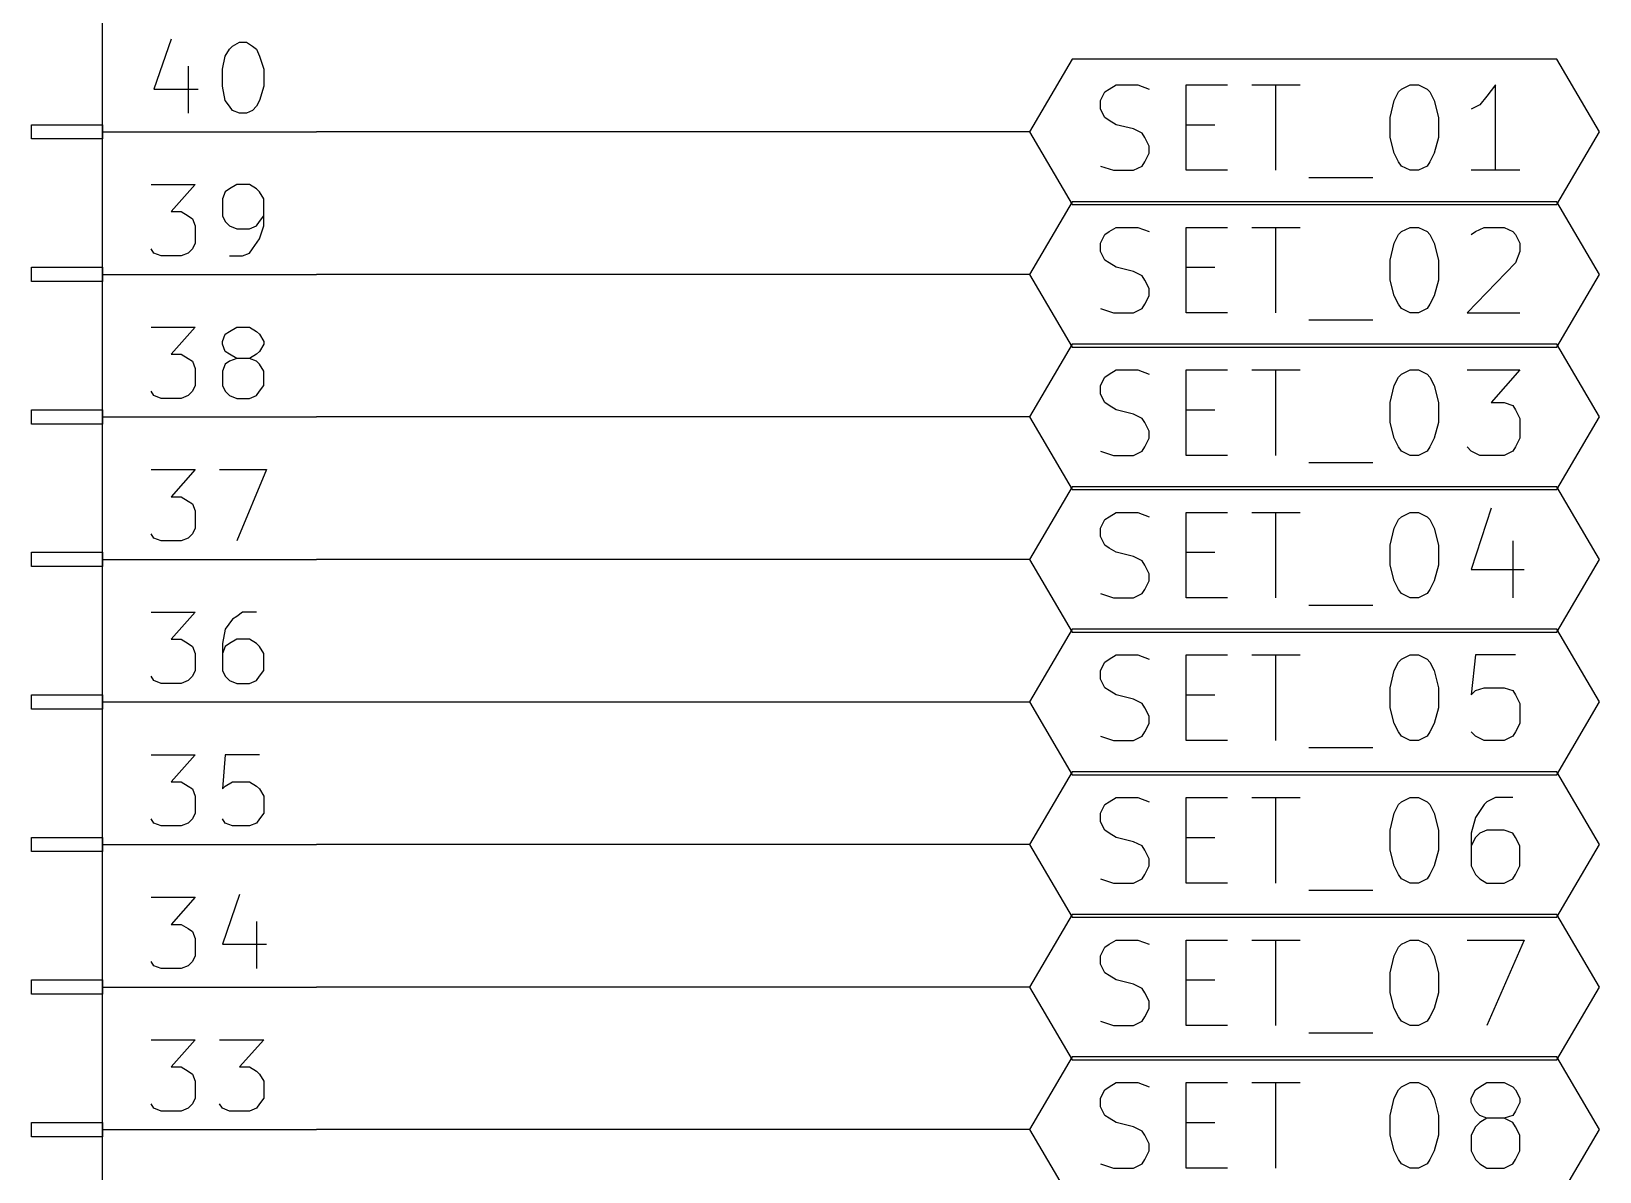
# Model space of a CAD drawing. Extents: x 10 to 287, y -200 to -10.
# Drawn here: x 162.56 to 190.5, y -82.03 to -61.71 of the extents above; entities that cross this region are included whole.
import ezdxf

# ---------------------------------------------------------------- set-up
doc = ezdxf.new("R2010")
doc.units = 0
doc.header["$MEASUREMENT"] = 0
for name, color, linetype in [('GREEN2', 3, 'CONTINUOUS'), ('LYELLOW', 51, 'CONTINUOUS'), ('RED2', 1, 'CONTINUOUS')]:
    doc.layers.add(name, color=color, linetype=linetype)

msp = doc.modelspace()

# ---------------------------------------------------------------- linework, layer by layer
at = {"layer": 'GREEN2', "linetype": 'CONTINUOUS'}
for p, q in [((180.34, -63.5), (167.64, -63.5)), ((180.34, -66.04), (167.64, -66.04)), ((180.34, -68.58), (167.64, -68.58)), ((180.34, -71.12), (167.64, -71.12)), ((167.64, -73.66), (180.34, -73.66)), ((180.34, -76.2), (167.64, -76.2)), ((180.34, -78.74), (167.64, -78.74)), ((180.34, -81.28), (167.64, -81.28))]:
    msp.add_line(p, q, dxfattribs=at)
at = {"layer": 'LYELLOW', "linetype": 'CONTINUOUS'}
msp.add_line((163.83, -100.33), (163.83, -36.83), dxfattribs=at)
at = {"layer": 'RED2', "linetype": 'CONTINUOUS'}
for p, q in [((163.83, -100.33), (163.83, -36.83)), ((165.049, -61.849), (164.744, -62.738)), ((166.091, -62.0268), (166.141, -61.976)), ((166.141, -61.976), (166.268, -61.8998)), ((166.268, -61.8998), (166.395, -61.8998)), ((166.395, -61.8998), (166.497, -61.976)), ((166.497, -61.976), (166.573, -62.0268)), ((165.964, -62.3824), (166.014, -62.1538)), ((166.014, -62.1538), (166.091, -62.0268)), ((166.573, -62.0268), (166.624, -62.1538)), ((166.624, -62.1538), (166.7, -62.3824)), ((181.102, -62.2046), (180.34, -63.5)), ((189.738, -62.2046), (181.102, -62.2046)), ((190.5, -63.5), (189.738, -62.2046)), ((165.354, -62.3316), (165.354, -63.1698)), ((165.964, -62.6872), (165.964, -62.3824)), ((166.7, -62.3824), (166.7, -62.6872)), ((164.744, -62.738), (165.532, -62.738)), ((166.014, -62.9412), (165.964, -62.6872)), ((166.7, -62.6872), (166.624, -62.9412)), ((181.61, -62.9412), (181.686, -62.7888)), ((181.686, -62.7888), (181.762, -62.738)), ((181.762, -62.738), (181.889, -62.6618)), ((181.889, -62.6618), (182.27, -62.6618)), ((182.27, -62.6618), (182.474, -62.738)), ((183.134, -64.1858), (183.134, -62.6618)), ((183.134, -62.6618), (183.871, -62.6618)), ((184.302, -62.6618), (185.166, -62.6618)), ((184.734, -64.1858), (184.734, -62.6618)), ((186.842, -62.9412), (186.919, -62.7888)), ((186.919, -62.7888), (186.969, -62.738)), ((186.969, -62.738), (187.122, -62.6618)), ((187.122, -62.6618), (187.274, -62.6618)), ((187.274, -62.6618), (187.427, -62.738)), ((187.427, -62.738), (187.477, -62.7888)), ((187.477, -62.7888), (187.554, -62.9412)), ((188.646, -62.6618), (188.493, -62.865)), ((188.646, -64.1858), (188.646, -62.6618)), ((166.091, -63.0428), (166.014, -62.9412)), ((166.141, -63.119), (166.091, -63.0428)), ((166.268, -63.1698), (166.141, -63.119)), ((166.497, -63.119), (166.395, -63.1698)), ((166.573, -63.0428), (166.497, -63.119)), ((166.624, -62.9412), (166.573, -63.0428)), ((181.61, -63.0936), (181.61, -62.9412)), ((181.686, -63.246), (181.61, -63.0936)), ((186.766, -63.246), (186.842, -62.9412)), ((187.554, -62.9412), (187.63, -63.246)), ((188.366, -63.0174), (188.214, -63.0936)), ((188.493, -62.865), (188.366, -63.0174)), ((162.56, -63.627), (162.56, -63.373)), ((162.56, -63.373), (163.83, -63.373)), ((163.83, -63.373), (163.83, -63.627)), ((166.395, -63.1698), (166.268, -63.1698)), ((181.762, -63.2968), (181.686, -63.246)), ((181.889, -63.373), (181.762, -63.2968)), ((182.194, -63.4492), (181.889, -63.373)), ((183.134, -63.373), (183.642, -63.373)), ((186.766, -63.6016), (186.766, -63.246)), ((187.63, -63.246), (187.63, -63.6016)), ((163.83, -63.627), (162.56, -63.627)), ((163.83, -63.5), (167.64, -63.5)), ((180.34, -63.5), (181.102, -64.7954)), ((182.347, -63.5254), (182.194, -63.4492)), ((182.397, -63.6016), (182.347, -63.5254)), ((182.474, -63.754), (182.397, -63.6016)), ((186.842, -63.881), (186.766, -63.6016)), ((187.63, -63.6016), (187.554, -63.881)), ((189.738, -64.7954), (190.5, -63.5)), ((182.397, -64.0334), (182.474, -63.881)), ((182.474, -63.881), (182.474, -63.754)), ((186.919, -64.0334), (186.842, -63.881)), ((187.554, -63.881), (187.477, -64.0334)), ((181.61, -64.1096), (181.839, -64.1858)), ((181.839, -64.1858), (182.194, -64.1858)), ((182.194, -64.1858), (182.347, -64.1096)), ((182.347, -64.1096), (182.397, -64.0334)), ((183.871, -64.1858), (183.134, -64.1858)), ((186.969, -64.1096), (186.919, -64.0334)), ((187.122, -64.1858), (186.969, -64.1096)), ((187.274, -64.1858), (187.122, -64.1858)), ((187.427, -64.1096), (187.274, -64.1858)), ((187.477, -64.0334), (187.427, -64.1096)), ((189.078, -64.1858), (188.214, -64.1858)), ((164.694, -64.4398), (165.481, -64.4398)), ((165.481, -64.4398), (165.049, -64.9224)), ((166.091, -64.516), (166.014, -64.5668)), ((166.218, -64.4398), (166.091, -64.516)), ((166.446, -64.4398), (166.218, -64.4398)), ((166.573, -64.516), (166.446, -64.4398)), ((166.624, -64.5668), (166.573, -64.516)), ((185.318, -64.3128), (186.461, -64.3128)), ((166.014, -64.5668), (165.964, -64.6938)), ((165.964, -64.6938), (165.964, -64.9986)), ((166.7, -64.6938), (166.624, -64.5668)), ((166.7, -65.1764), (166.7, -64.6938)), ((181.102, -64.7446), (180.34, -66.04)), ((189.738, -64.7446), (181.102, -64.7446)), ((181.102, -64.7954), (189.738, -64.7954)), ((190.5, -66.04), (189.738, -64.7446)), ((165.049, -64.9224), (165.227, -64.9224)), ((165.227, -64.9224), (165.354, -64.9986)), ((165.354, -64.9986), (165.43, -65.0494)), ((165.43, -65.0494), (165.481, -65.1764)), ((165.964, -64.9986), (166.014, -65.1002)), ((166.624, -65.1002), (166.7, -64.9986)), ((165.481, -65.1764), (165.481, -65.4812)), ((166.014, -65.1002), (166.091, -65.1764)), ((166.091, -65.1764), (166.218, -65.2272)), ((166.218, -65.2272), (166.446, -65.2272)), ((166.446, -65.2272), (166.573, -65.1764)), ((166.573, -65.1764), (166.624, -65.1002)), ((166.624, -65.405), (166.7, -65.1764)), ((181.61, -65.4812), (181.686, -65.3288)), ((181.686, -65.3288), (181.762, -65.278)), ((181.762, -65.278), (181.889, -65.2018)), ((181.889, -65.2018), (182.27, -65.2018)), ((182.27, -65.2018), (182.474, -65.278)), ((183.134, -66.7258), (183.134, -65.2018)), ((183.134, -65.2018), (183.871, -65.2018)), ((184.302, -65.2018), (185.166, -65.2018)), ((184.734, -66.7258), (184.734, -65.2018)), ((186.842, -65.4812), (186.919, -65.3288)), ((186.919, -65.3288), (186.969, -65.278)), ((186.969, -65.278), (187.122, -65.2018)), ((187.122, -65.2018), (187.274, -65.2018)), ((187.274, -65.2018), (187.427, -65.278)), ((187.427, -65.278), (187.477, -65.3288)), ((187.477, -65.3288), (187.554, -65.4812)), ((188.214, -65.3288), (188.29, -65.278)), ((188.29, -65.278), (188.443, -65.2018)), ((188.443, -65.2018), (188.798, -65.2018)), ((188.798, -65.2018), (188.951, -65.278)), ((188.951, -65.278), (189.001, -65.3288)), ((189.001, -65.3288), (189.078, -65.4812)), ((164.744, -65.659), (164.694, -65.5828)), ((165.43, -65.5828), (165.354, -65.659)), ((165.481, -65.4812), (165.43, -65.5828)), ((166.446, -65.659), (166.497, -65.5828)), ((166.497, -65.5828), (166.624, -65.405)), ((181.61, -65.6336), (181.61, -65.4812)), ((181.686, -65.786), (181.61, -65.6336)), ((186.766, -65.786), (186.842, -65.4812)), ((187.554, -65.4812), (187.63, -65.786)), ((189.078, -65.6336), (189.001, -65.8368)), ((189.078, -65.4812), (189.078, -65.6336)), ((162.56, -66.167), (162.56, -65.913)), ((162.56, -65.913), (163.83, -65.913)), ((163.83, -65.913), (163.83, -66.167)), ((164.871, -65.7098), (164.744, -65.659)), ((165.227, -65.7098), (164.871, -65.7098)), ((165.354, -65.659), (165.227, -65.7098)), ((166.091, -65.7098), (166.319, -65.7098)), ((166.319, -65.7098), (166.446, -65.659)), ((181.762, -65.8368), (181.686, -65.786)), ((181.889, -65.913), (181.762, -65.8368)), ((182.194, -65.9892), (181.889, -65.913)), ((183.134, -65.913), (183.642, -65.913)), ((186.766, -66.1416), (186.766, -65.786)), ((187.63, -65.786), (187.63, -66.1416)), ((189.001, -65.8368), (188.138, -66.7258)), ((163.83, -66.167), (162.56, -66.167)), ((163.83, -66.04), (167.64, -66.04)), ((180.34, -66.04), (181.102, -67.3354)), ((182.347, -66.0654), (182.194, -65.9892)), ((182.397, -66.1416), (182.347, -66.0654)), ((182.474, -66.294), (182.397, -66.1416)), ((186.842, -66.421), (186.766, -66.1416)), ((187.63, -66.1416), (187.554, -66.421)), ((189.738, -67.3354), (190.5, -66.04)), ((182.397, -66.5734), (182.474, -66.421)), ((182.474, -66.421), (182.474, -66.294)), ((186.919, -66.5734), (186.842, -66.421)), ((187.554, -66.421), (187.477, -66.5734)), ((181.61, -66.6496), (181.839, -66.7258)), ((181.839, -66.7258), (182.194, -66.7258)), ((182.194, -66.7258), (182.347, -66.6496)), ((182.347, -66.6496), (182.397, -66.5734)), ((183.871, -66.7258), (183.134, -66.7258)), ((186.969, -66.6496), (186.919, -66.5734)), ((187.122, -66.7258), (186.969, -66.6496)), ((187.274, -66.7258), (187.122, -66.7258)), ((187.427, -66.6496), (187.274, -66.7258)), ((187.477, -66.5734), (187.427, -66.6496)), ((188.138, -66.7258), (189.078, -66.7258)), ((164.694, -66.9798), (165.481, -66.9798)), ((165.481, -66.9798), (165.049, -67.4624)), ((166.014, -67.1068), (166.091, -67.056)), ((166.091, -67.056), (166.218, -66.9798)), ((166.218, -66.9798), (166.446, -66.9798)), ((166.446, -66.9798), (166.573, -67.056)), ((166.573, -67.056), (166.624, -67.1068)), ((185.318, -66.8528), (186.461, -66.8528)), ((165.964, -67.2338), (166.014, -67.1068)), ((165.964, -67.2846), (165.964, -67.2338)), ((166.014, -67.4116), (165.964, -67.2846)), ((166.624, -67.1068), (166.7, -67.2338)), ((166.7, -67.2846), (166.624, -67.4116)), ((166.7, -67.2338), (166.7, -67.2846)), ((181.102, -67.2846), (180.34, -68.58)), ((189.738, -67.2846), (181.102, -67.2846)), ((190.5, -68.58), (189.738, -67.2846)), ((165.049, -67.4624), (165.227, -67.4624)), ((165.227, -67.4624), (165.354, -67.5386)), ((165.354, -67.5386), (165.43, -67.5894)), ((165.43, -67.5894), (165.481, -67.7164)), ((166.091, -67.4624), (166.014, -67.4116)), ((166.091, -67.5894), (166.014, -67.6402)), ((166.218, -67.5386), (166.091, -67.4624)), ((166.218, -67.5386), (166.091, -67.5894)), ((166.446, -67.5386), (166.218, -67.5386)), ((166.573, -67.4624), (166.446, -67.5386)), ((166.573, -67.5894), (166.446, -67.5386)), ((166.624, -67.4116), (166.573, -67.4624)), ((166.624, -67.6402), (166.573, -67.5894)), ((181.102, -67.3354), (189.738, -67.3354)), ((165.481, -67.7164), (165.481, -68.0212)), ((166.014, -67.6402), (165.964, -67.7672)), ((165.964, -67.7672), (165.964, -68.0212)), ((166.7, -67.7672), (166.624, -67.6402)), ((166.7, -68.0212), (166.7, -67.7672)), ((181.61, -68.0212), (181.686, -67.8688)), ((181.686, -67.8688), (181.762, -67.818)), ((181.762, -67.818), (181.889, -67.7418)), ((181.889, -67.7418), (182.27, -67.7418)), ((182.27, -67.7418), (182.474, -67.818)), ((183.134, -69.2658), (183.134, -67.7418)), ((183.134, -67.7418), (183.871, -67.7418)), ((184.302, -67.7418), (185.166, -67.7418)), ((184.734, -69.2658), (184.734, -67.7418)), ((186.842, -68.0212), (186.919, -67.8688)), ((186.919, -67.8688), (186.969, -67.818)), ((186.969, -67.818), (187.122, -67.7418)), ((187.122, -67.7418), (187.274, -67.7418)), ((187.274, -67.7418), (187.427, -67.818)), ((187.427, -67.818), (187.477, -67.8688)), ((187.477, -67.8688), (187.554, -68.0212)), ((188.138, -67.7418), (189.078, -67.7418)), ((189.078, -67.7418), (188.57, -68.326)), ((164.744, -68.199), (164.694, -68.1228)), ((165.43, -68.1228), (165.354, -68.199)), ((165.481, -68.0212), (165.43, -68.1228)), ((165.964, -68.0212), (166.014, -68.1228)), ((166.014, -68.1228), (166.091, -68.199)), ((166.573, -68.199), (166.624, -68.1228)), ((166.624, -68.1228), (166.7, -68.0212)), ((181.61, -68.1736), (181.61, -68.0212)), ((181.686, -68.326), (181.61, -68.1736)), ((186.766, -68.326), (186.842, -68.0212)), ((187.554, -68.0212), (187.63, -68.326)), ((164.871, -68.2498), (164.744, -68.199)), ((165.227, -68.2498), (164.871, -68.2498)), ((165.354, -68.199), (165.227, -68.2498)), ((166.091, -68.199), (166.218, -68.2498)), ((166.218, -68.2498), (166.446, -68.2498)), ((166.446, -68.2498), (166.573, -68.199)), ((181.762, -68.3768), (181.686, -68.326)), ((181.889, -68.453), (181.762, -68.3768)), ((186.766, -68.6816), (186.766, -68.326)), ((187.63, -68.326), (187.63, -68.6816)), ((188.57, -68.326), (188.798, -68.326)), ((188.798, -68.326), (188.951, -68.3768)), ((188.951, -68.3768), (189.001, -68.453)), ((162.56, -68.707), (162.56, -68.453)), ((162.56, -68.453), (163.83, -68.453)), ((163.83, -68.707), (162.56, -68.707)), ((163.83, -68.453), (163.83, -68.707)), ((163.83, -68.58), (167.64, -68.58)), ((180.34, -68.58), (181.102, -69.8754)), ((182.194, -68.5292), (181.889, -68.453)), ((182.347, -68.6054), (182.194, -68.5292)), ((182.397, -68.6816), (182.347, -68.6054)), ((182.474, -68.834), (182.397, -68.6816)), ((183.134, -68.453), (183.642, -68.453)), ((186.842, -68.961), (186.766, -68.6816)), ((187.63, -68.6816), (187.554, -68.961)), ((189.001, -68.453), (189.078, -68.6054)), ((189.078, -68.6054), (189.078, -68.961)), ((189.738, -69.8754), (190.5, -68.58)), ((182.397, -69.1134), (182.474, -68.961)), ((182.474, -68.961), (182.474, -68.834)), ((186.919, -69.1134), (186.842, -68.961)), ((187.554, -68.961), (187.477, -69.1134)), ((189.078, -68.961), (189.001, -69.1134)), ((181.61, -69.1896), (181.839, -69.2658)), ((181.839, -69.2658), (182.194, -69.2658)), ((182.194, -69.2658), (182.347, -69.1896)), ((182.347, -69.1896), (182.397, -69.1134)), ((183.871, -69.2658), (183.134, -69.2658)), ((186.969, -69.1896), (186.919, -69.1134)), ((187.122, -69.2658), (186.969, -69.1896)), ((187.274, -69.2658), (187.122, -69.2658)), ((187.427, -69.1896), (187.274, -69.2658)), ((187.477, -69.1134), (187.427, -69.1896)), ((188.214, -69.1896), (188.138, -69.1134)), ((188.366, -69.2658), (188.214, -69.1896)), ((188.798, -69.2658), (188.366, -69.2658)), ((188.951, -69.1896), (188.798, -69.2658)), ((189.001, -69.1134), (188.951, -69.1896)), ((164.694, -69.5198), (165.481, -69.5198)), ((165.481, -69.5198), (165.049, -70.0024)), ((165.913, -69.5198), (166.751, -69.5198)), ((166.751, -69.5198), (166.218, -70.7898)), ((185.318, -69.3928), (186.461, -69.3928)), ((181.102, -69.8246), (180.34, -71.12)), ((189.738, -69.8246), (181.102, -69.8246)), ((190.5, -71.12), (189.738, -69.8246)), ((165.049, -70.0024), (165.227, -70.0024)), ((165.227, -70.0024), (165.354, -70.0786)), ((165.354, -70.0786), (165.43, -70.1294)), ((181.102, -69.8754), (189.738, -69.8754)), ((165.43, -70.1294), (165.481, -70.2564)), ((165.481, -70.2564), (165.481, -70.5612)), ((181.686, -70.4088), (181.762, -70.358)), ((181.762, -70.358), (181.889, -70.2818)), ((181.889, -70.2818), (182.27, -70.2818)), ((182.27, -70.2818), (182.474, -70.358)), ((183.134, -71.8058), (183.134, -70.2818)), ((183.134, -70.2818), (183.871, -70.2818)), ((184.302, -70.2818), (185.166, -70.2818)), ((184.734, -71.8058), (184.734, -70.2818)), ((186.919, -70.4088), (186.969, -70.358)), ((186.969, -70.358), (187.122, -70.2818)), ((187.122, -70.2818), (187.274, -70.2818)), ((187.274, -70.2818), (187.427, -70.358)), ((187.427, -70.358), (187.477, -70.4088)), ((188.57, -70.2056), (188.214, -71.2978)), ((164.744, -70.739), (164.694, -70.6628)), ((165.43, -70.6628), (165.354, -70.739)), ((165.481, -70.5612), (165.43, -70.6628)), ((181.61, -70.5612), (181.686, -70.4088)), ((181.61, -70.7136), (181.61, -70.5612)), ((186.766, -70.866), (186.842, -70.5612)), ((186.842, -70.5612), (186.919, -70.4088)), ((187.477, -70.4088), (187.554, -70.5612)), ((187.554, -70.5612), (187.63, -70.866)), ((164.871, -70.7898), (164.744, -70.739)), ((165.227, -70.7898), (164.871, -70.7898)), ((165.354, -70.739), (165.227, -70.7898)), ((181.686, -70.866), (181.61, -70.7136)), ((181.762, -70.9168), (181.686, -70.866)), ((181.889, -70.993), (181.762, -70.9168)), ((186.766, -71.2216), (186.766, -70.866)), ((187.63, -70.866), (187.63, -71.2216)), ((188.951, -70.7898), (188.951, -71.8058)), ((162.56, -71.247), (162.56, -70.993)), ((162.56, -70.993), (163.83, -70.993)), ((163.83, -70.993), (163.83, -71.247)), ((163.83, -71.12), (167.64, -71.12)), ((180.34, -71.12), (181.102, -72.4154)), ((182.194, -71.0692), (181.889, -70.993)), ((182.347, -71.1454), (182.194, -71.0692)), ((182.397, -71.2216), (182.347, -71.1454)), ((182.474, -71.374), (182.397, -71.2216)), ((183.134, -70.993), (183.642, -70.993)), ((186.842, -71.501), (186.766, -71.2216)), ((187.63, -71.2216), (187.554, -71.501)), ((189.738, -72.4154), (190.5, -71.12)), ((163.83, -71.247), (162.56, -71.247)), ((182.397, -71.6534), (182.474, -71.501)), ((182.474, -71.501), (182.474, -71.374)), ((186.919, -71.6534), (186.842, -71.501)), ((187.554, -71.501), (187.477, -71.6534)), ((188.214, -71.2978), (189.154, -71.2978)), ((181.61, -71.7296), (181.839, -71.8058)), ((182.194, -71.8058), (182.347, -71.7296)), ((182.347, -71.7296), (182.397, -71.6534)), ((186.969, -71.7296), (186.919, -71.6534)), ((187.122, -71.8058), (186.969, -71.7296)), ((187.427, -71.7296), (187.274, -71.8058)), ((187.477, -71.6534), (187.427, -71.7296)), ((164.694, -72.0598), (165.481, -72.0598)), ((165.481, -72.0598), (165.049, -72.5424)), ((166.319, -72.0598), (166.218, -72.136)), ((166.573, -72.0598), (166.319, -72.0598)), ((181.839, -71.8058), (182.194, -71.8058)), ((183.871, -71.8058), (183.134, -71.8058)), ((185.318, -71.9328), (186.461, -71.9328)), ((187.274, -71.8058), (187.122, -71.8058)), ((166.014, -72.3646), (165.964, -72.6186)), ((166.141, -72.1868), (166.014, -72.3646)), ((166.218, -72.136), (166.141, -72.1868)), ((181.102, -72.3646), (180.34, -73.66)), ((189.738, -72.3646), (181.102, -72.3646)), ((190.5, -73.66), (189.738, -72.3646)), ((165.049, -72.5424), (165.227, -72.5424)), ((165.227, -72.5424), (165.354, -72.6186)), ((165.354, -72.6186), (165.43, -72.6694)), ((165.964, -72.6186), (165.964, -73.1012)), ((166.091, -72.6186), (166.014, -72.6694)), ((166.218, -72.5424), (166.091, -72.6186)), ((166.446, -72.5424), (166.218, -72.5424)), ((166.573, -72.6186), (166.446, -72.5424)), ((166.624, -72.6694), (166.573, -72.6186)), ((181.102, -72.4154), (189.738, -72.4154)), ((165.43, -72.6694), (165.481, -72.7964)), ((165.481, -72.7964), (165.481, -73.1012)), ((166.014, -72.6694), (165.964, -72.7964)), ((166.7, -72.7964), (166.624, -72.6694)), ((166.7, -73.1012), (166.7, -72.7964)), ((181.686, -72.9488), (181.762, -72.898)), ((181.762, -72.898), (181.889, -72.8218)), ((181.889, -72.8218), (182.27, -72.8218)), ((182.27, -72.8218), (182.474, -72.898)), ((183.134, -74.3458), (183.134, -72.8218)), ((183.134, -72.8218), (183.871, -72.8218)), ((184.302, -72.8218), (185.166, -72.8218)), ((184.734, -74.3458), (184.734, -72.8218)), ((186.919, -72.9488), (186.969, -72.898)), ((186.969, -72.898), (187.122, -72.8218)), ((187.122, -72.8218), (187.274, -72.8218)), ((187.274, -72.8218), (187.427, -72.898)), ((187.427, -72.898), (187.477, -72.9488)), ((188.29, -72.8218), (188.214, -73.533)), ((189.001, -72.8218), (188.29, -72.8218)), ((164.744, -73.279), (164.694, -73.2028)), ((165.43, -73.2028), (165.354, -73.279)), ((165.481, -73.1012), (165.43, -73.2028)), ((165.964, -73.1012), (166.014, -73.2028)), ((166.014, -73.2028), (166.091, -73.279)), ((166.573, -73.279), (166.624, -73.2028)), ((166.624, -73.2028), (166.7, -73.1012)), ((181.61, -73.1012), (181.686, -72.9488)), ((181.61, -73.2536), (181.61, -73.1012)), ((186.766, -73.406), (186.842, -73.1012)), ((186.842, -73.1012), (186.919, -72.9488)), ((187.477, -72.9488), (187.554, -73.1012)), ((187.554, -73.1012), (187.63, -73.406)), ((164.871, -73.3298), (164.744, -73.279)), ((165.227, -73.3298), (164.871, -73.3298)), ((165.354, -73.279), (165.227, -73.3298)), ((166.091, -73.279), (166.218, -73.3298)), ((166.218, -73.3298), (166.446, -73.3298)), ((166.446, -73.3298), (166.573, -73.279)), ((181.686, -73.406), (181.61, -73.2536)), ((181.762, -73.4568), (181.686, -73.406)), ((181.889, -73.533), (181.762, -73.4568)), ((186.766, -73.7616), (186.766, -73.406)), ((187.63, -73.406), (187.63, -73.7616)), ((188.214, -73.533), (188.29, -73.4568)), ((188.29, -73.4568), (188.443, -73.406)), ((188.443, -73.406), (188.798, -73.406)), ((188.798, -73.406), (188.951, -73.4568)), ((188.951, -73.4568), (189.001, -73.533)), ((162.56, -73.787), (162.56, -73.533)), ((162.56, -73.533), (163.83, -73.533)), ((163.83, -73.533), (163.83, -73.787)), ((163.83, -73.66), (167.64, -73.66)), ((180.34, -73.66), (181.102, -74.9554)), ((182.194, -73.6092), (181.889, -73.533)), ((182.347, -73.6854), (182.194, -73.6092)), ((182.397, -73.7616), (182.347, -73.6854)), ((182.474, -73.914), (182.397, -73.7616)), ((183.134, -73.533), (183.642, -73.533)), ((186.842, -74.041), (186.766, -73.7616)), ((187.63, -73.7616), (187.554, -74.041)), ((189.001, -73.533), (189.078, -73.6854)), ((189.078, -73.6854), (189.078, -74.041)), ((189.738, -74.9554), (190.5, -73.66)), ((163.83, -73.787), (162.56, -73.787)), ((182.397, -74.1934), (182.474, -74.041)), ((182.474, -74.041), (182.474, -73.914)), ((186.919, -74.1934), (186.842, -74.041)), ((187.554, -74.041), (187.477, -74.1934)), ((189.078, -74.041), (189.001, -74.1934)), ((181.61, -74.2696), (181.839, -74.3458)), ((182.194, -74.3458), (182.347, -74.2696)), ((182.347, -74.2696), (182.397, -74.1934)), ((186.969, -74.2696), (186.919, -74.1934)), ((187.122, -74.3458), (186.969, -74.2696)), ((187.427, -74.2696), (187.274, -74.3458)), ((187.477, -74.1934), (187.427, -74.2696)), ((188.29, -74.2696), (188.214, -74.1934)), ((188.443, -74.3458), (188.29, -74.2696)), ((188.951, -74.2696), (188.798, -74.3458)), ((189.001, -74.1934), (188.951, -74.2696)), ((164.694, -74.5998), (165.481, -74.5998)), ((165.481, -74.5998), (165.049, -75.0824)), ((166.014, -74.5998), (165.964, -75.2094)), ((166.624, -74.5998), (166.014, -74.5998)), ((181.839, -74.3458), (182.194, -74.3458)), ((183.871, -74.3458), (183.134, -74.3458)), ((185.318, -74.4728), (186.461, -74.4728)), ((187.274, -74.3458), (187.122, -74.3458)), ((188.798, -74.3458), (188.443, -74.3458)), ((165.049, -75.0824), (165.227, -75.0824)), ((165.227, -75.0824), (165.354, -75.1586)), ((166.014, -75.1586), (166.141, -75.0824)), ((166.141, -75.0824), (166.446, -75.0824)), ((166.446, -75.0824), (166.573, -75.1586)), ((181.102, -74.9046), (180.34, -76.2)), ((189.738, -74.9046), (181.102, -74.9046)), ((181.102, -74.9554), (189.738, -74.9554)), ((190.5, -76.2), (189.738, -74.9046)), ((165.354, -75.1586), (165.43, -75.2094)), ((165.43, -75.2094), (165.481, -75.3364)), ((165.481, -75.3364), (165.481, -75.6412)), ((165.964, -75.2094), (166.014, -75.1586)), ((166.573, -75.1586), (166.624, -75.2094)), ((166.624, -75.2094), (166.7, -75.3364)), ((166.7, -75.3364), (166.7, -75.6412)), ((181.686, -75.4888), (181.762, -75.438)), ((181.762, -75.438), (181.889, -75.3618)), ((181.889, -75.3618), (182.27, -75.3618)), ((182.27, -75.3618), (182.474, -75.438)), ((183.134, -76.8858), (183.134, -75.3618)), ((183.134, -75.3618), (183.871, -75.3618)), ((184.302, -75.3618), (185.166, -75.3618)), ((184.734, -76.8858), (184.734, -75.3618)), ((186.919, -75.4888), (186.969, -75.438)), ((186.969, -75.438), (187.122, -75.3618)), ((187.122, -75.3618), (187.274, -75.3618)), ((187.274, -75.3618), (187.427, -75.438)), ((187.427, -75.438), (187.477, -75.4888)), ((188.493, -75.438), (188.443, -75.4888)), ((188.646, -75.3618), (188.493, -75.438)), ((188.951, -75.3618), (188.646, -75.3618)), ((165.481, -75.6412), (165.43, -75.7428)), ((166.7, -75.6412), (166.624, -75.7428)), ((181.61, -75.6412), (181.686, -75.4888)), ((181.61, -75.7936), (181.61, -75.6412)), ((186.766, -75.946), (186.842, -75.6412)), ((186.842, -75.6412), (186.919, -75.4888)), ((187.477, -75.4888), (187.554, -75.6412)), ((187.554, -75.6412), (187.63, -75.946)), ((188.29, -75.7174), (188.214, -75.9968)), ((188.443, -75.4888), (188.29, -75.7174)), ((164.744, -75.819), (164.694, -75.7428)), ((164.871, -75.8698), (164.744, -75.819)), ((165.227, -75.8698), (164.871, -75.8698)), ((165.354, -75.819), (165.227, -75.8698)), ((165.43, -75.7428), (165.354, -75.819)), ((166.014, -75.819), (165.964, -75.7428)), ((166.141, -75.8698), (166.014, -75.819)), ((166.446, -75.8698), (166.141, -75.8698)), ((166.573, -75.819), (166.446, -75.8698)), ((166.624, -75.7428), (166.573, -75.819)), ((181.686, -75.946), (181.61, -75.7936)), ((181.762, -75.9968), (181.686, -75.946)), ((181.889, -76.073), (181.762, -75.9968)), ((186.766, -76.3016), (186.766, -75.946)), ((187.63, -75.946), (187.63, -76.3016)), ((188.214, -75.9968), (188.214, -76.581)), ((188.366, -75.9968), (188.29, -76.073)), ((188.493, -75.946), (188.366, -75.9968)), ((188.798, -75.946), (188.493, -75.946)), ((188.951, -75.9968), (188.798, -75.946)), ((189.001, -76.073), (188.951, -75.9968)), ((162.56, -76.327), (162.56, -76.073)), ((162.56, -76.073), (163.83, -76.073)), ((163.83, -76.073), (163.83, -76.327)), ((163.83, -76.2), (167.64, -76.2)), ((180.34, -76.2), (181.102, -77.4954)), ((182.194, -76.1492), (181.889, -76.073)), ((182.347, -76.2254), (182.194, -76.1492)), ((182.397, -76.3016), (182.347, -76.2254)), ((183.134, -76.073), (183.642, -76.073)), ((188.29, -76.073), (188.214, -76.2254)), ((189.078, -76.2254), (189.001, -76.073)), ((189.078, -76.581), (189.078, -76.2254)), ((189.738, -77.4954), (190.5, -76.2)), ((163.83, -76.327), (162.56, -76.327)), ((182.474, -76.454), (182.397, -76.3016)), ((182.474, -76.581), (182.474, -76.454)), ((186.842, -76.581), (186.766, -76.3016)), ((187.63, -76.3016), (187.554, -76.581)), ((181.61, -76.8096), (181.839, -76.8858)), ((182.194, -76.8858), (182.347, -76.8096)), ((182.347, -76.8096), (182.397, -76.7334)), ((182.397, -76.7334), (182.474, -76.581)), ((186.919, -76.7334), (186.842, -76.581)), ((186.969, -76.8096), (186.919, -76.7334)), ((187.122, -76.8858), (186.969, -76.8096)), ((187.427, -76.8096), (187.274, -76.8858)), ((187.477, -76.7334), (187.427, -76.8096)), ((187.554, -76.581), (187.477, -76.7334)), ((188.214, -76.581), (188.29, -76.7334)), ((188.29, -76.7334), (188.366, -76.8096)), ((188.366, -76.8096), (188.493, -76.8858)), ((188.798, -76.8858), (188.951, -76.8096)), ((188.951, -76.8096), (189.001, -76.7334)), ((189.001, -76.7334), (189.078, -76.581)), ((166.268, -77.089), (165.964, -77.978)), ((181.839, -76.8858), (182.194, -76.8858)), ((183.871, -76.8858), (183.134, -76.8858)), ((185.318, -77.0128), (186.461, -77.0128)), ((187.274, -76.8858), (187.122, -76.8858)), ((188.493, -76.8858), (188.798, -76.8858)), ((164.694, -77.1398), (165.481, -77.1398)), ((165.481, -77.1398), (165.049, -77.6224)), ((165.049, -77.6224), (165.227, -77.6224)), ((165.227, -77.6224), (165.354, -77.6986)), ((166.573, -77.5716), (166.573, -78.4098)), ((181.102, -77.4446), (180.34, -78.74)), ((189.738, -77.4446), (181.102, -77.4446)), ((181.102, -77.4954), (189.738, -77.4954)), ((190.5, -78.74), (189.738, -77.4446)), ((165.354, -77.6986), (165.43, -77.7494)), ((165.43, -77.7494), (165.481, -77.8764)), ((165.481, -77.8764), (165.481, -78.1812)), ((181.762, -77.978), (181.889, -77.9018)), ((181.889, -77.9018), (182.27, -77.9018)), ((182.27, -77.9018), (182.474, -77.978)), ((183.134, -79.4258), (183.134, -77.9018)), ((183.134, -77.9018), (183.871, -77.9018)), ((184.302, -77.9018), (185.166, -77.9018)), ((184.734, -79.4258), (184.734, -77.9018)), ((186.969, -77.978), (187.122, -77.9018)), ((187.122, -77.9018), (187.274, -77.9018)), ((187.274, -77.9018), (187.427, -77.978)), ((188.138, -77.9018), (189.154, -77.9018)), ((189.154, -77.9018), (188.493, -79.4258)), ((165.481, -78.1812), (165.43, -78.2828)), ((165.964, -77.978), (166.751, -77.978)), ((181.61, -78.1812), (181.686, -78.0288)), ((181.61, -78.3336), (181.61, -78.1812)), ((181.686, -78.0288), (181.762, -77.978)), ((186.766, -78.486), (186.842, -78.1812)), ((186.842, -78.1812), (186.919, -78.0288)), ((186.919, -78.0288), (186.969, -77.978)), ((187.427, -77.978), (187.477, -78.0288)), ((187.477, -78.0288), (187.554, -78.1812)), ((187.554, -78.1812), (187.63, -78.486)), ((164.744, -78.359), (164.694, -78.2828)), ((164.871, -78.4098), (164.744, -78.359)), ((165.227, -78.4098), (164.871, -78.4098)), ((165.354, -78.359), (165.227, -78.4098)), ((165.43, -78.2828), (165.354, -78.359)), ((181.686, -78.486), (181.61, -78.3336)), ((181.762, -78.5368), (181.686, -78.486)), ((186.766, -78.8416), (186.766, -78.486)), ((187.63, -78.486), (187.63, -78.8416)), ((162.56, -78.867), (162.56, -78.613)), ((162.56, -78.613), (163.83, -78.613)), ((163.83, -78.613), (163.83, -78.867)), ((163.83, -78.74), (167.64, -78.74)), ((180.34, -78.74), (181.102, -80.0354)), ((181.889, -78.613), (181.762, -78.5368)), ((182.194, -78.6892), (181.889, -78.613)), ((182.347, -78.7654), (182.194, -78.6892)), ((182.397, -78.8416), (182.347, -78.7654)), ((183.134, -78.613), (183.642, -78.613)), ((189.738, -80.0354), (190.5, -78.74)), ((163.83, -78.867), (162.56, -78.867)), ((182.474, -78.994), (182.397, -78.8416)), ((182.474, -79.121), (182.474, -78.994)), ((186.842, -79.121), (186.766, -78.8416)), ((187.63, -78.8416), (187.554, -79.121)), ((181.61, -79.3496), (181.839, -79.4258)), ((182.194, -79.4258), (182.347, -79.3496)), ((182.347, -79.3496), (182.397, -79.2734)), ((182.397, -79.2734), (182.474, -79.121)), ((186.919, -79.2734), (186.842, -79.121)), ((186.969, -79.3496), (186.919, -79.2734)), ((187.122, -79.4258), (186.969, -79.3496)), ((187.427, -79.3496), (187.274, -79.4258)), ((187.477, -79.2734), (187.427, -79.3496)), ((187.554, -79.121), (187.477, -79.2734)), ((181.839, -79.4258), (182.194, -79.4258)), ((183.871, -79.4258), (183.134, -79.4258)), ((185.318, -79.5528), (186.461, -79.5528)), ((187.274, -79.4258), (187.122, -79.4258)), ((164.694, -79.6798), (165.481, -79.6798)), ((165.481, -79.6798), (165.049, -80.1624)), ((165.913, -79.6798), (166.7, -79.6798)), ((166.7, -79.6798), (166.268, -80.1624)), ((165.049, -80.1624), (165.227, -80.1624)), ((165.227, -80.1624), (165.354, -80.2386)), ((166.268, -80.1624), (166.446, -80.1624)), ((166.446, -80.1624), (166.573, -80.2386)), ((181.102, -79.9846), (180.34, -81.28)), ((189.738, -79.9846), (181.102, -79.9846)), ((181.102, -80.0354), (189.738, -80.0354)), ((190.5, -81.28), (189.738, -79.9846)), ((165.354, -80.2386), (165.43, -80.2894)), ((165.43, -80.2894), (165.481, -80.4164)), ((165.481, -80.4164), (165.481, -80.7212)), ((166.573, -80.2386), (166.624, -80.2894)), ((166.624, -80.2894), (166.7, -80.4164)), ((166.7, -80.4164), (166.7, -80.7212)), ((181.762, -80.518), (181.889, -80.4418)), ((181.889, -80.4418), (182.27, -80.4418)), ((182.27, -80.4418), (182.474, -80.518)), ((183.134, -81.9658), (183.134, -80.4418)), ((183.134, -80.4418), (183.871, -80.4418)), ((184.302, -80.4418), (185.166, -80.4418)), ((184.734, -81.9658), (184.734, -80.4418)), ((186.969, -80.518), (187.122, -80.4418)), ((187.122, -80.4418), (187.274, -80.4418)), ((187.274, -80.4418), (187.427, -80.518)), ((188.366, -80.518), (188.493, -80.4418)), ((188.493, -80.4418), (188.798, -80.4418)), ((188.798, -80.4418), (188.951, -80.518)), ((165.481, -80.7212), (165.43, -80.8228)), ((166.7, -80.7212), (166.624, -80.8228)), ((181.61, -80.7212), (181.686, -80.5688)), ((181.61, -80.8736), (181.61, -80.7212)), ((181.686, -80.5688), (181.762, -80.518)), ((186.766, -81.026), (186.842, -80.7212)), ((186.842, -80.7212), (186.919, -80.5688)), ((186.919, -80.5688), (186.969, -80.518)), ((187.427, -80.518), (187.477, -80.5688)), ((187.477, -80.5688), (187.554, -80.7212)), ((187.554, -80.7212), (187.63, -81.026)), ((188.214, -80.7212), (188.29, -80.5688)), ((188.214, -80.7974), (188.214, -80.7212)), ((188.29, -80.5688), (188.366, -80.518)), ((188.951, -80.518), (189.001, -80.5688)), ((189.001, -80.5688), (189.078, -80.7212)), ((189.078, -80.7212), (189.078, -80.7974)), ((164.744, -80.899), (164.694, -80.8228)), ((164.871, -80.9498), (164.744, -80.899)), ((165.227, -80.9498), (164.871, -80.9498)), ((165.354, -80.899), (165.227, -80.9498)), ((165.43, -80.8228), (165.354, -80.899)), ((165.964, -80.899), (165.913, -80.8228)), ((166.091, -80.9498), (165.964, -80.899)), ((166.446, -80.9498), (166.091, -80.9498)), ((166.573, -80.899), (166.446, -80.9498)), ((166.624, -80.8228), (166.573, -80.899)), ((181.686, -81.026), (181.61, -80.8736)), ((181.762, -81.0768), (181.686, -81.026)), ((186.766, -81.3816), (186.766, -81.026)), ((187.63, -81.026), (187.63, -81.3816)), ((188.29, -80.9498), (188.214, -80.7974)), ((188.366, -81.026), (188.29, -80.9498)), ((188.493, -81.0768), (188.366, -81.026)), ((188.951, -81.026), (188.798, -81.0768)), ((189.001, -80.9498), (188.951, -81.026)), ((189.078, -80.7974), (189.001, -80.9498)), ((162.56, -81.407), (162.56, -81.153)), ((162.56, -81.153), (163.83, -81.153)), ((163.83, -81.153), (163.83, -81.407)), ((163.83, -81.28), (167.64, -81.28)), ((180.34, -81.28), (181.102, -82.5754)), ((181.889, -81.153), (181.762, -81.0768)), ((182.194, -81.2292), (181.889, -81.153)), ((182.347, -81.3054), (182.194, -81.2292)), ((183.134, -81.153), (183.642, -81.153)), ((188.29, -81.2292), (188.214, -81.3816)), ((188.366, -81.153), (188.29, -81.2292)), ((188.493, -81.0768), (188.366, -81.153)), ((188.798, -81.0768), (188.493, -81.0768)), ((188.951, -81.153), (188.798, -81.0768)), ((189.001, -81.2292), (188.951, -81.153)), ((189.078, -81.3816), (189.001, -81.2292)), ((189.738, -82.5754), (190.5, -81.28)), ((163.83, -81.407), (162.56, -81.407)), ((182.397, -81.3816), (182.347, -81.3054)), ((182.474, -81.534), (182.397, -81.3816)), ((182.474, -81.661), (182.474, -81.534)), ((186.842, -81.661), (186.766, -81.3816)), ((187.63, -81.3816), (187.554, -81.661)), ((188.214, -81.3816), (188.214, -81.661)), ((189.078, -81.661), (189.078, -81.3816)), ((182.347, -81.8896), (182.397, -81.8134)), ((182.397, -81.8134), (182.474, -81.661)), ((186.919, -81.8134), (186.842, -81.661)), ((186.969, -81.8896), (186.919, -81.8134)), ((187.477, -81.8134), (187.427, -81.8896)), ((187.554, -81.661), (187.477, -81.8134)), ((188.214, -81.661), (188.29, -81.8134)), ((188.29, -81.8134), (188.366, -81.8896)), ((188.951, -81.8896), (189.001, -81.8134)), ((189.001, -81.8134), (189.078, -81.661)), ((181.61, -81.8896), (181.839, -81.9658)), ((181.839, -81.9658), (182.194, -81.9658)), ((182.194, -81.9658), (182.347, -81.8896)), ((183.871, -81.9658), (183.134, -81.9658)), ((187.122, -81.9658), (186.969, -81.8896)), ((187.274, -81.9658), (187.122, -81.9658)), ((187.427, -81.8896), (187.274, -81.9658)), ((188.366, -81.8896), (188.493, -81.9658)), ((188.493, -81.9658), (188.798, -81.9658)), ((188.798, -81.9658), (188.951, -81.8896))]:
    msp.add_line(p, q, dxfattribs=at)

doc.saveas('drawing.dxf')
